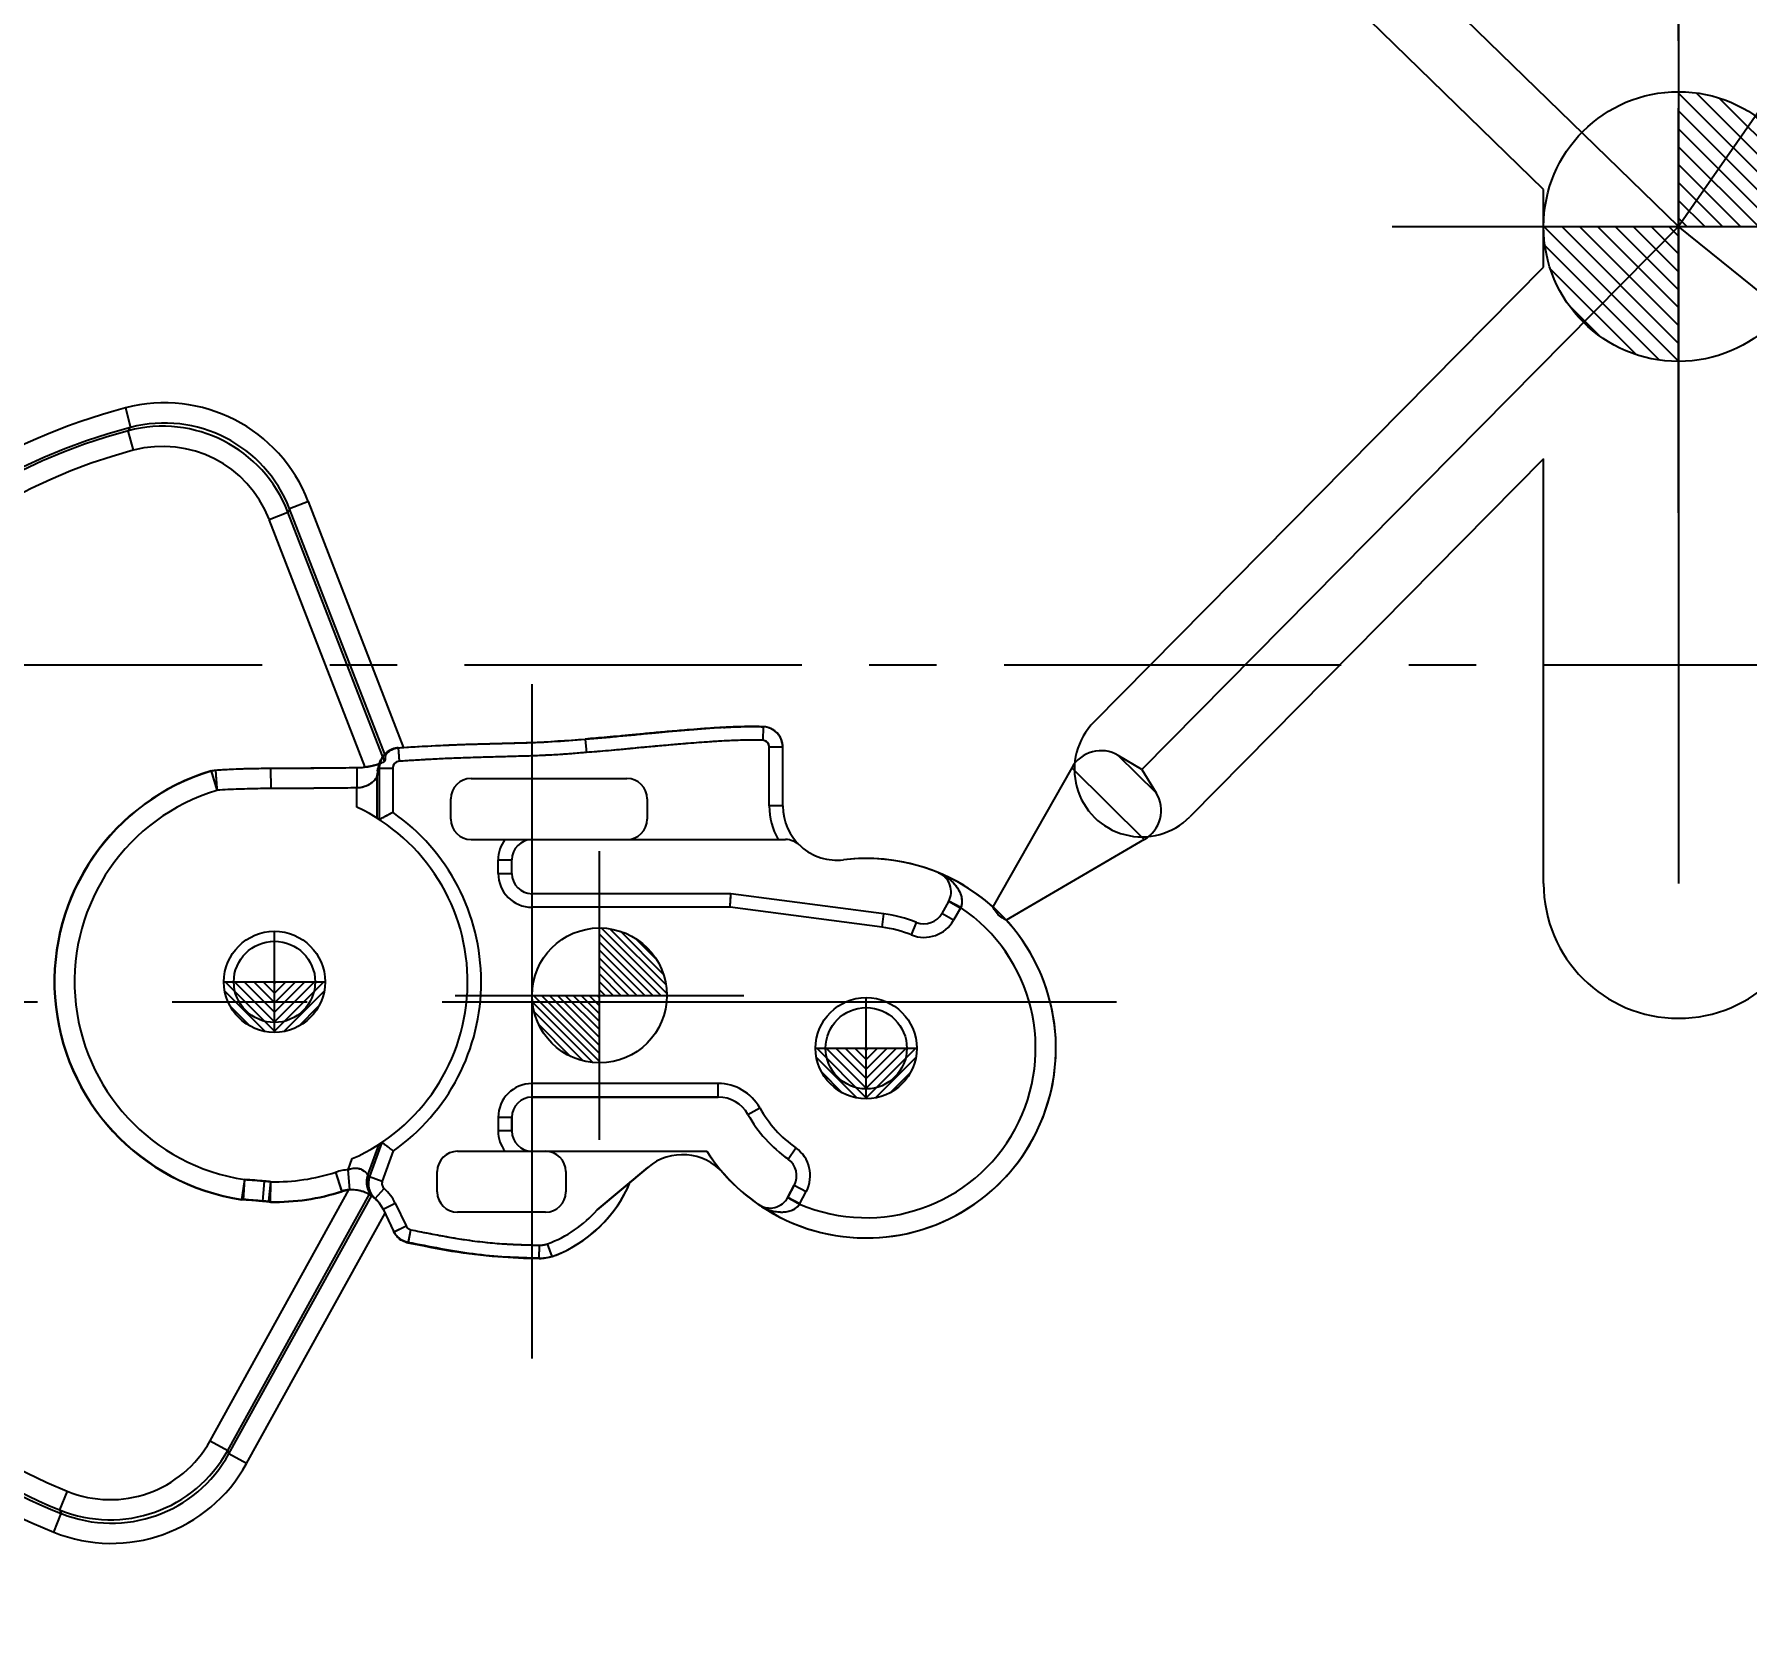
# Model space of a CAD drawing. Header units: millimetres. Extents: x 23075 to 24509, y -21593 to -20579.
# Drawn here: x 23797.77 to 23823.17, y -20881.22 to -20857.53 of the extents above; entities that cross this region are included whole.
import ezdxf

# ---------------------------------------------------------------- set-up
doc = ezdxf.new("R2010")
doc.units = ezdxf.units.MM
doc.header["$LTSCALE"] = 8
doc.linetypes.add('CENTER', pattern=[2, 1.25, -0.25, 0.25, -0.25])
doc.linetypes.add('CENTER2', pattern=[1.125, 0.75, -0.125, 0.125, -0.125])
doc.layers.get('DEFPOINTS').update_dxf_attribs({"color": 6})
for name, color, linetype in [('Cav-cor', 30, 'Continuous'), ('CL', 1, 'Continuous'), ('PIN', 5, 'Continuous'), ('PRODUCT', 1, 'Continuous')]:
    doc.layers.add(name, color=color, linetype=linetype)
doc.layers.add('dim', color=3, linetype='Continuous', lineweight=15)
doc.styles.get("Standard").update_dxf_attribs({"font": 'txt.shx', "width": 0.8, "bigfont": 'chineset.shx'})
doc.dimstyles.new('ISO-25', dxfattribs={"dimtxt": 5, "dimasz": 4, "dimexe": 0.3, "dimexo": 0.3, "dimtad": 0, "dimzin": 1, "dimdsep": 46, "dimtxsty": 'Standard', "dimcen": 0, "dimclrd": 3, "dimclre": 3, "dimclrt": 3, "dimazin": 0, "dimtfac": 1, "dimtofl": 0, "dimtmove": 0, "dimatfit": 0, "dimfxl": 0, "dimarcsym": 0})

# ---------------------------------------------------------------- blocks, each defined once
blk = doc.blocks.new('*D28255')
at = {"layer": 'DEFPOINTS', "color": 0}
for p in [(23757.156, -20844.885), (23853.682, -20996.885), (23904.156, -20996.885)]:
    blk.add_point(p, dxfattribs=at)
at = {"layer": 'dim', "color": 3, "lineweight": -2}
for p, q in [((23757.456, -20844.885), (23904.456, -20844.885)), ((23904.156, -20848.885), (23904.156, -20911.593)), ((23904.156, -20992.885), (23904.156, -20930.177)), ((23853.982, -20996.885), (23904.456, -20996.885))]:
    blk.add_line(p, q, dxfattribs=at)
at = {"layer": 'dim', "color": 3}
for points in [[(23904.823, -20848.885), (23903.49, -20848.885), (23904.156, -20844.885)], [(23903.49, -20992.885), (23904.823, -20992.885), (23904.156, -20996.885)]]:
    blk.add_solid(points, dxfattribs=at)
at = {"layer": 'dim', "color": 3, "insert": (23904.156, -20920.885), "char_height": 5, "attachment_point": 5, "rotation": 90}
blk.add_mtext('152.00', dxfattribs=at)

msp = doc.modelspace()

# ---------------------------------------------------------------- hatches: boundary and pattern name
at = {"layer": 'PIN', "linetype": 'Continuous'}
h = msp.add_hatch(dxfattribs=at)
h.set_pattern_fill('ANSI31', color=141, scale=1.5, angle=90, style=0)
h.set_pattern_definition([(135, (24027.43851, -20874.6248), (-0.13258252, -0.13258252), [])])
h.paths.add_polyline_path([(23822.156, -20860.385), (23820.156, -20860.385, 0.414214), (23822.156, -20862.385)])
h.paths.add_polyline_path([(23822.156, -20858.385), (23822.156, -20860.385), (23824.156, -20860.385, 0.414214)])
h = msp.add_hatch(dxfattribs=at)
h.set_pattern_fill('ANSI31', color=181, scale=0.666667, angle=90, style=0)
h.set_pattern_definition([(135, (23943.01117, -20881.27824), (-0.058925565, -0.058925565), [])])
h.paths.add_polyline_path([(23806.156, -20871.785), (23805.156, -20871.785, 0.414214), (23806.156, -20872.785)])
h.paths.add_polyline_path([(23806.156, -20870.785), (23806.156, -20871.785), (23807.156, -20871.785, 0.414214)])
at = {"layer": 'PIN', "linetype": 'CENTER2'}
h = msp.add_hatch(dxfattribs=at)
h.set_pattern_fill('ANSI31', color=4, scale=0.8, angle=90, style=0)
h.set_pattern_definition([(135, (23938.4154, -20665.59959), (-0.07071068, -0.07071068), [])])
h.paths.add_polyline_path([(23801.337, -20871.584), (23800.587, -20871.584, 0.414214), (23801.337, -20872.334)])
h = msp.add_hatch(dxfattribs=at)
h.set_pattern_fill('ANSI31', color=4, scale=0.8, angle=90, style=0)
h.set_pattern_definition([(45, (23664.25958, -20665.59959), (0.07071068, -0.07071068), [])])
h.paths.add_polyline_path([(23801.337, -20871.584), (23802.087, -20871.584, -0.414214), (23801.337, -20872.334)])
h = msp.add_hatch(dxfattribs=at)
h.set_pattern_fill('ANSI31', color=4, scale=0.8, angle=90, style=0)
h.set_pattern_definition([(135, (23947.18905, -20666.58449), (-0.07071068, -0.07071068), [])])
h.paths.add_polyline_path([(23810.111, -20872.568), (23809.361, -20872.568, 0.414214), (23810.111, -20873.318)])
h = msp.add_hatch(dxfattribs=at)
h.set_pattern_fill('ANSI31', color=4, scale=0.8, angle=90, style=0)
h.set_pattern_definition([(45, (23673.03323, -20666.58449), (0.07071068, -0.07071068), [])])
h.paths.add_polyline_path([(23810.111, -20872.568), (23810.861, -20872.568, -0.414214), (23810.111, -20873.318)])

# ---------------------------------------------------------------- linework, layer by layer
at = {"linetype": 'CENTER', "ltscale": 0.5}
msp.add_line((23572.156, -20866.885), (23972.156, -20866.885), dxfattribs=at)
at = {"layer": 'Cav-cor', "color": 241}
for p, q in [((23822.156, -20796.909), (23822.156, -20870.124)), ((23830.156, -20848.885), (23822.156, -20860.385)), ((23822.156, -20860.385), (23812.673, -20851.16)), ((23820.156, -20859.835), (23811.976, -20851.877)), ((23820.156, -20860.986), (23820.156, -20859.835)), ((23822.156, -20860.385), (23814.199, -20868.434)), ((23836.093, -20871.618), (23822.156, -20860.385)), ((23813.488, -20867.731), (23820.156, -20860.986)), ((23799.127, -20863.074), (23799.202, -20863.363)), ((23799.244, -20863.702), (23799.167, -20863.413)), ((23820.156, -20863.83), (23814.91, -20869.137)), ((23820.156, -20870.124), (23820.156, -20863.83)), ((23801.839, -20864.462), (23801.56, -20864.57)), ((23803.256, -20868.113), (23801.839, -20864.462)), ((23801.257, -20864.726), (23801.536, -20864.617)), ((23802.684, -20868.401), (23801.257, -20864.726)), ((23802.97, -20868.311), (23801.536, -20864.617)), ((23802.981, -20868.231), (23801.56, -20864.57)), ((23805.946, -20867.988), (23805.962, -20868.183)), ((23808.582, -20867.801), (23808.576, -20868.002)), ((23803.176, -20868.169), (23803.185, -20868.313)), ((23808.875, -20868.103), (23808.674, -20868.103)), ((23808.674, -20868.976), (23808.674, -20868.103)), ((23808.875, -20868.976), (23808.875, -20868.103)), ((23814.199, -20868.434), (23813.849, -20868.226)), ((23814.411, -20868.782), (23813.849, -20868.226)), ((23800.399, -20868.46), (23800.484, -20868.744)), ((23801.28, -20868.421), (23801.284, -20868.717)), ((23802.557, -20868.412), (23802.559, -20868.709)), ((23802.866, -20868.455), (23802.86, -20868.516)), ((23802.86, -20869.157), (23802.86, -20868.516)), ((23802.866, -20868.455), (23802.871, -20868.432)), ((23802.866, -20868.455), (23802.866, -20868.455)), ((23802.871, -20868.432), (23802.893, -20868.382)), ((23802.89, -20868.414), (23803.091, -20868.414)), ((23802.89, -20868.414), (23802.89, -20869.177)), ((23803.091, -20868.414), (23803.091, -20869.07)), ((23813.158, -20868.409), (23811.989, -20870.473)), ((23814.235, -20869.474), (23813.158, -20868.409)), ((23814.199, -20868.434), (23814.411, -20868.782)), ((23802.559, -20868.993), (23802.559, -20868.709)), ((23804.252, -20868.569), (23806.563, -20868.569)), ((23803.95, -20869.172), (23803.95, -20868.87)), ((23806.865, -20868.87), (23806.865, -20869.172)), ((23808.875, -20868.976), (23808.674, -20868.976)), ((23804.252, -20869.473), (23808.914, -20869.473)), ((23814.235, -20869.474), (23812.185, -20870.667)), ((23804.654, -20869.775), (23804.855, -20869.775)), ((23804.654, -20869.976), (23804.654, -20869.775)), ((23804.855, -20869.976), (23804.855, -20869.775)), ((23804.654, -20869.976), (23804.855, -20869.976)), ((23808.105, -20870.277), (23805.156, -20870.277)), ((23805.156, -20870.478), (23805.156, -20870.277)), ((23808.092, -20870.478), (23808.105, -20870.277)), ((23810.373, -20870.576), (23808.105, -20870.277)), ((23808.092, -20870.478), (23805.156, -20870.478)), ((23810.347, -20870.775), (23808.092, -20870.478)), ((23811.332, -20870.393), (23811.232, -20870.57)), ((23811.507, -20870.491), (23811.332, -20870.393)), ((23811.512, -20870.483), (23811.408, -20870.668)), ((23810.347, -20870.775), (23810.373, -20870.576)), ((23810.783, -20870.889), (23810.858, -20870.702)), ((23811.408, -20870.668), (23811.232, -20870.57)), ((23807.918, -20873.091), (23805.156, -20873.091)), ((23805.156, -20873.292), (23805.156, -20873.091)), ((23807.918, -20873.292), (23807.918, -20873.091)), ((23807.918, -20873.292), (23805.156, -20873.292)), ((23804.855, -20873.594), (23804.654, -20873.594)), ((23804.654, -20873.594), (23804.654, -20873.795)), ((23804.855, -20873.594), (23804.855, -20873.795)), ((23808.357, -20873.549), (23808.532, -20873.451)), ((23804.855, -20873.795), (23804.654, -20873.795)), ((23802.723, -20874.448), (23802.889, -20873.991)), ((23802.931, -20873.963), (23802.747, -20874.47)), ((23803.098, -20874.092), (23802.936, -20874.538)), ((23804.051, -20874.096), (23807.748, -20874.096)), ((23808.952, -20874.211), (23809.068, -20874.047)), ((23802.431, -20874.369), (23802.491, -20874.205)), ((23802.454, -20874.665), (23802.431, -20874.369)), ((23806.12, -20874.965), (23806.871, -20874.335)), ((23800.854, -20874.809), (23800.898, -20874.516)), ((23800.878, -20874.811), (23800.898, -20874.516)), ((23801.163, -20874.834), (23801.191, -20874.539)), ((23801.279, -20874.844), (23801.284, -20874.548)), ((23802.337, -20874.688), (23802.246, -20874.406)), ((23802.747, -20874.47), (23802.936, -20874.538)), ((23803.749, -20874.699), (23803.749, -20874.398)), ((23805.659, -20874.398), (23805.659, -20874.699)), ((23808.951, -20874.777), (23809.045, -20874.597)), ((23809.045, -20874.597), (23809.223, -20874.691)), ((23800.382, -20878.388), (23802.441, -20874.666)), ((23800.643, -20878.532), (23802.746, -20874.732)), ((23800.661, -20878.582), (23802.781, -20874.75)), ((23802.768, -20874.737), (23802.781, -20874.75)), ((23802.829, -20874.797), (23802.963, -20874.648)), ((23802.946, -20874.954), (23803.128, -20874.868)), ((23803.128, -20874.868), (23803.288, -20875.204)), ((23809.124, -20874.879), (23809.223, -20874.691)), ((23800.922, -20878.727), (23802.976, -20875.016)), ((23802.946, -20874.954), (23803.098, -20875.273)), ((23805.357, -20875.001), (23804.051, -20875.001)), ((23803.11, -20875.289), (23803.288, -20875.204)), ((23803.323, -20875.445), (23803.36, -20875.26)), ((23805.262, -20875.678), (23805.266, -20875.489)), ((23805.456, -20875.654), (23805.387, -20875.468)), ((23805.262, -20875.678), (23805.284, -20875.679)), ((23800.382, -20878.388), (23800.643, -20878.532)), ((23800.922, -20878.727), (23800.661, -20878.582)), ((23798.261, -20879.136), (23798.148, -20879.413)), ((23798.065, -20879.744), (23798.176, -20879.467))]:
    msp.add_line(p, q, dxfattribs=at)
for centre in [(23801.337, -20871.584), (23810.111, -20872.568)]:
    msp.add_circle(centre, 0.603, dxfattribs=at)
for centre, radius, start, end in [((23801.337, -20871.584), 8.792, 104.5642, 248.1463), ((23799.704, -20865.288), 2.289, 21.1619, 104.6224), ((23801.337, -20871.584), 8.494, 104.5642, 248.1463), ((23801.337, -20871.584), 8.454, 104.8765, 247.8365), ((23799.678, -20865.339), 1.993, 21.237, 104.8594), ((23823.804, -20880.425), 29.94, 145.2575, 145.3739), ((23799.706, -20865.285), 1.987, 21.0866, 104.6976), ((23801.337, -20871.584), 8.155, 104.8765, 247.8365), ((23799.68, -20865.336), 1.692, 21.1613, 104.9352), ((23818.879, -20873.436), 19.456, 152.8923, 153.0485), ((23814.199, -20868.434), 1, 135.3265, 315.3265), ((23808.94, -20883.59), 15.805, 93.4307, 93.7131), ((23808.411, -20873.639), 5.839, 91.5139, 91.7114), ((23808.422, -20874.29), 6.491, 88.8337, 91.4634), ((23808.41, -20875.203), 7.404, 88.6818, 88.8832), ((23808.573, -20868.103), 0.101, 0.0031, 88.4438), ((23808.573, -20868.101), 0.3, 0.0121, 88.6698), ((23803.189, -20868.384), 0.265, 107.6185, 119.6196), ((23803.193, -20868.395), 0.277, 95.0902, 107.576), ((23803.477, -20871.623), 3.517, 93.5974, 95.0359), ((23805.321, -20900.149), 32.103, 92.7265, 93.6879), ((23805.007, -20894.092), 26.037, 92.2735, 92.6712), ((23813.593, -20868.656), 0.5, 59.2651, 150.4628), ((23801.337, -20871.584), 3.261, 106.7215, 261.4793), ((23800.484, -20868.744), 0.296, 94.2407, 106.7215), ((23803.978, -20868.746), 1.142, 167.0271, 168.3473), ((23804.146, -20868.786), 1.314, 166.0211, 166.978), ((23803.191, -20868.414), 0.301, 167.6668, 180.0678), ((23803.192, -20868.414), 0.101, 93.721, 179.9543), ((23801.337, -20871.584), 2.965, 106.7198, 261.4801), ((23804.252, -20868.87), 0.301, 90, 180), ((23806.563, -20868.87), 0.301, 0, 90), ((23813.984, -20869.042), 0.5, 300.1901, 31.3878), ((23801.337, -20871.584), 2.864, 293.7397, 64.7591), ((23809.679, -20868.976), 1.005, 180, 209.6212), ((23809.679, -20868.976), 0.804, 180, 276.86), ((23801.337, -20871.584), 3.065, 305.0578, 55.1018), ((23804.252, -20869.172), 0.301, 180, 270), ((23806.563, -20869.172), 0.301, 270, 0), ((23805.156, -20869.775), 0.502, 143.1251, 180), ((23805.156, -20869.775), 0.301, 90, 180), ((23808.914, -20869.775), 0.301, 46.2219, 90), ((23810.111, -20872.568), 2.814, 48.1376, 96.86), ((23805.156, -20869.976), 0.502, 180, 270), ((23805.156, -20869.976), 0.301, 180, 270), ((23811.069, -20870.246), 0.301, 330.7064, 67.5985), ((23822.156, -20870.124), 2, 180, 0), ((23810.111, -20872.568), 2.513, 246.876, 56.1178), ((23810.111, -20872.568), 2.814, 212.8783, 42.5153), ((23810.111, -20872.568), 1.809, 68.2011, 82.5), ((23810.111, -20872.568), 2.01, 68.2011, 82.5), ((23810.97, -20870.422), 0.502, 248.2011, 330.7064), ((23810.97, -20870.422), 0.301, 248.2011, 330.7064), ((23805.156, -20873.594), 0.502, 90, 180), ((23807.918, -20873.795), 0.703, 29.2092, 90), ((23805.156, -20873.594), 0.301, 90, 180), ((23807.918, -20873.795), 0.502, 29.2092, 90), ((23810.111, -20872.568), 2.01, 209.2092, 234.7951), ((23810.111, -20872.568), 1.809, 209.2092, 234.7951), ((23805.156, -20873.795), 0.502, 180, 216.8692), ((23805.156, -20873.795), 0.301, 180, 270), ((23804.051, -20874.398), 0.301, 90, 180), ((23805.357, -20874.398), 0.301, 0, 90), ((23808.779, -20874.457), 0.502, 332.2898, 54.7951), ((23802.493, -20875.171), 0.804, 94.4215, 107.8541), ((23807.388, -20874.951), 0.804, 41.1762, 130), ((23808.779, -20874.457), 0.301, 332.2898, 54.7951), ((23800.174, -20885.519), 11.027, 84.7093, 86.2355), ((23800.044, -20886.78), 12.295, 84.2117, 84.6453), ((23801.337, -20871.584), 2.965, 268.9603, 287.8541), ((23803.005, -20874.552), 0.301, 159.9228, 217.9708), ((23802.21, -20875.068), 0.804, 48.0826, 50.3953), ((23803.03, -20874.573), 0.301, 159.948, 228.0535), ((23803.03, -20874.573), 0.101, 160.0376, 228.0768), ((23804.761, -20873.771), 2.01, 291.6318, 337.1687), ((23800.898, -20874.516), 0.296, 261.4793, 266.1767), ((23800.174, -20885.521), 10.733, 84.7114, 86.2378), ((23800.037, -20886.881), 12.1, 84.2256, 84.6591), ((23801.284, -20874.548), 0.296, 264.2941, 268.9678), ((23801.337, -20871.584), 3.261, 268.9678, 287.8541), ((23802.493, -20875.171), 0.508, 95.8429, 107.8541), ((23802.507, -20875.312), 0.649, 94.7025, 95.814), ((23802.493, -20875.171), 0.502, 25.5164, 48.9594), ((23802.493, -20875.171), 0.703, 25.5164, 48.0613), ((23804.051, -20874.699), 0.301, 180, 270), ((23805.357, -20874.699), 0.301, 270, 0), ((23808.684, -20874.637), 0.301, 235.3977, 332.2898), ((23804.761, -20873.771), 1.809, 290.2363, 318.6911), ((23803.383, -20875.137), 0.315, 205.5712, 223.107), ((23803.379, -20875.14), 0.31, 223.1566, 225.9925), ((23803.375, -20875.149), 0.3, 254.4784, 258.6082), ((23805.293, -20875.111), 0.568, 286.6924, 291.6311), ((23798.901, -20877.57), 1.692, 247.779, 331.0975), ((23798.9, -20877.567), 1.993, 247.854, 331.0225), ((23798.92, -20877.624), 1.987, 248.0151, 331.1712), ((23819.072, -20872.029), 19.543, 199.438, 199.593), ((23798.919, -20877.621), 2.289, 248.0895, 331.0967), ((23825.05, -20865.638), 30.224, 207.1138, 207.2286)]:
    msp.add_arc(centre, radius, start, end, dxfattribs=at)
for points, knots in [([(23805.947, -20867.988), (23805.783, -20868.002), (23805.455, -20868.03), (23804.961, -20868.048), (23804.468, -20868.059), (23804.139, -20868.069), (23803.975, -20868.075)], [0, 0, 0, 0, 0.250004, 0.499996, 0.750002, 1, 1, 1, 1]), ([(23807.917, -20867.818), (23807.752, -20867.829), (23807.424, -20867.853), (23806.931, -20867.898), (23806.522, -20867.941), (23806.193, -20867.969), (23806.029, -20867.981), (23805.947, -20867.988)], [0, 0, 0, 0, 0.249999, 0.499998, 0.75, 0.874999, 1, 1, 1, 1]), ([(23808.576, -20868.002), (23808.467, -20867.999), (23808.248, -20867.999), (23807.921, -20868.016), (23807.594, -20868.039), (23807.267, -20868.066), (23806.941, -20868.095), (23806.615, -20868.126), (23806.288, -20868.157), (23806.071, -20868.174), (23805.962, -20868.183)], [0, 0, 0, 0, 0.124993, 0.249993, 0.374995, 0.499995, 0.624997, 0.749998, 0.874999, 1, 1, 1, 1]), ([(23802.981, -20868.231), (23802.981, -20868.235), (23802.979, -20868.252), (23802.977, -20868.269), (23802.977, -20868.282)], [0, 0, 0, 0, 0.234486, 1, 1, 1, 1]), ([(23802.992, -20868.211), (23802.99, -20868.213), (23802.986, -20868.219), (23802.982, -20868.226), (23802.981, -20868.231)], [0, 0, 0, 0, 0.323314, 1, 1, 1, 1]), ([(23803.058, -20868.154), (23803.05, -20868.158), (23803.026, -20868.174), (23803.004, -20868.194), (23802.992, -20868.211)], [0, 0, 0, 0, 0.306432, 1, 1, 1, 1]), ([(23805.962, -20868.183), (23805.846, -20868.193), (23805.615, -20868.213), (23805.268, -20868.23), (23804.921, -20868.241), (23804.458, -20868.253), (23803.995, -20868.267), (23803.532, -20868.291), (23803.301, -20868.306), (23803.185, -20868.313)], [0, 0, 0, 0, 0.125001, 0.249999, 0.374999, 0.5, 0.749999, 0.874999, 1, 1, 1, 1]), ([(23800.462, -20868.449), (23800.463, -20868.453), (23800.464, -20868.465), (23800.465, -20868.488), (23800.468, -20868.517), (23800.472, -20868.57), (23800.477, -20868.646), (23800.481, -20868.71), (23800.484, -20868.744)], [0, 0, 0, 0, 0.04712, 0.122818, 0.224768, 0.349972, 0.654391, 1, 1, 1, 1]), ([(23802.557, -20868.412), (23802.344, -20868.414), (23802.025, -20868.418), (23801.599, -20868.419), (23801.386, -20868.419), (23801.28, -20868.421)], [0, 0, 0, 0, 0.5, 0.750001, 1, 1, 1, 1]), ([(23802.857, -20868.531), (23802.851, -20868.552), (23802.824, -20868.596), (23802.76, -20868.651), (23802.669, -20868.696), (23802.597, -20868.708), (23802.559, -20868.709)], [0, 0, 0, 0, 0.180229, 0.41018, 0.687678, 1, 1, 1, 1]), ([(23802.779, -20868.384), (23802.771, -20868.386), (23802.74, -20868.392), (23802.708, -20868.397), (23802.684, -20868.401)], [0, 0, 0, 0, 0.244733, 1, 1, 1, 1]), ([(23802.845, -20868.368), (23802.84, -20868.369), (23802.818, -20868.375), (23802.796, -20868.38), (23802.779, -20868.384)], [0, 0, 0, 0, 0.238361, 1, 1, 1, 1]), ([(23802.931, -20868.338), (23802.925, -20868.34), (23802.897, -20868.352), (23802.868, -20868.361), (23802.845, -20868.368)], [0, 0, 0, 0, 0.207934, 1, 1, 1, 1]), ([(23802.89, -20868.414), (23802.888, -20868.416), (23802.884, -20868.422), (23802.878, -20868.44), (23802.874, -20868.457), (23802.871, -20868.469)], [0, 0, 0, 0, 0.143102, 0.368864, 1, 1, 1, 1]), ([(23802.97, -20868.311), (23802.969, -20868.313), (23802.965, -20868.317), (23802.953, -20868.327), (23802.94, -20868.333), (23802.931, -20868.338)], [0, 0, 0, 0, 0.127896, 0.337424, 1, 1, 1, 1]), ([(23802.977, -20868.282), (23802.977, -20868.285), (23802.976, -20868.295), (23802.973, -20868.305), (23802.97, -20868.311)], [0, 0, 0, 0, 0.318289, 1, 1, 1, 1]), ([(23802.559, -20868.709), (23802.346, -20868.71), (23802.028, -20868.714), (23801.603, -20868.716), (23801.39, -20868.716), (23801.284, -20868.717)], [0, 0, 0, 0, 0.500001, 0.750001, 1, 1, 1, 1]), ([(23802.89, -20869.176), (23802.891, -20869.177), (23802.893, -20869.175), (23802.897, -20869.173), (23802.903, -20869.169), (23802.915, -20869.163), (23802.933, -20869.153), (23802.958, -20869.14), (23802.988, -20869.124), (23803.021, -20869.106), (23803.055, -20869.088), (23803.079, -20869.076), (23803.091, -20869.069)], [0, 0, 0, 0, 0.009486, 0.030453, 0.061663, 0.1015, 0.204048, 0.333395, 0.483424, 0.647852, 0.821751, 1, 1, 1, 1]), ([(23811.184, -20869.967), (23811.233, -20869.987), (23811.328, -20870.04), (23811.427, -20870.134), (23811.487, -20870.227), (23811.532, -20870.332), (23811.537, -20870.43), (23811.512, -20870.483)], [0, 0, 0, 0, 0.239917, 0.48296, 0.607449, 0.735029, 1, 1, 1, 1]), ([(23812.185, -20870.667), (23812.172, -20870.661), (23812.13, -20870.639), (23812.065, -20870.592), (23812.017, -20870.528), (23811.995, -20870.486), (23811.989, -20870.473)], [0, 0, 0, 0, 0.155206, 0.499983, 0.844797, 1, 1, 1, 1]), ([(23802.931, -20873.964), (23802.932, -20873.963), (23802.934, -20873.964), (23802.939, -20873.969), (23802.949, -20873.978), (23802.965, -20873.99), (23802.986, -20874.006), (23803.01, -20874.025), (23803.038, -20874.047), (23803.067, -20874.07), (23803.088, -20874.085), (23803.098, -20874.093)], [0, 0, 0, 0, 0.009568, 0.028743, 0.09576, 0.194486, 0.32061, 0.470025, 0.63718, 0.816026, 1, 1, 1, 1]), ([(23802.431, -20874.369), (23802.467, -20874.354), (23802.541, -20874.337), (23802.651, -20874.367), (23802.702, -20874.419), (23802.723, -20874.448)], [0, 0, 0, 0, 0.359429, 0.670749, 1, 1, 1, 1]), ([(23801.254, -20874.843), (23801.255, -20874.831), (23801.259, -20874.796), (23801.265, -20874.732), (23801.274, -20874.646), (23801.281, -20874.582), (23801.284, -20874.548)], [0, 0, 0, 0, 0.122815, 0.349969, 0.654389, 1, 1, 1, 1]), ([(23802.454, -20874.665), (23802.49, -20874.662), (23802.544, -20874.664), (23802.611, -20874.679), (23802.654, -20874.692), (23802.689, -20874.706), (23802.716, -20874.719), (23802.733, -20874.727), (23802.743, -20874.732), (23802.746, -20874.732)], [0, 0, 0, 0, 0.361494, 0.528225, 0.676952, 0.802288, 0.899753, 0.966259, 1, 1, 1, 1]), ([(23802.746, -20874.732), (23802.75, -20874.732), (23802.758, -20874.731), (23802.765, -20874.735), (23802.768, -20874.737)], [0, 0, 0, 0, 0.530221, 1, 1, 1, 1]), ([(23802.781, -20874.75), (23802.786, -20874.755), (23802.799, -20874.77), (23802.813, -20874.783), (23802.823, -20874.792)], [0, 0, 0, 0, 0.322892, 1, 1, 1, 1]), ([(23808.513, -20874.885), (23808.557, -20874.915), (23808.653, -20874.966), (23808.786, -20874.997), (23808.897, -20874.998), (23808.981, -20874.983), (23809.063, -20874.947), (23809.108, -20874.905), (23809.124, -20874.879)], [0, 0, 0, 0, 0.238889, 0.480877, 0.604841, 0.731874, 0.863397, 1, 1, 1, 1]), ([(23808.948, -20874.782), (23808.948, -20874.782), (23808.95, -20874.783), (23808.952, -20874.785), (23808.957, -20874.787), (23808.962, -20874.79), (23808.97, -20874.794), (23808.982, -20874.801), (23809.001, -20874.812), (23809.028, -20874.826), (23809.058, -20874.843), (23809.09, -20874.861), (23809.113, -20874.873), (23809.124, -20874.879)], [0, 0, 0, 0, 0.004899, 0.01934, 0.043167, 0.076202, 0.118203, 0.16869, 0.292959, 0.444407, 0.61734, 0.805319, 1, 1, 1, 1]), ([(23803.288, -20875.204), (23803.295, -20875.218), (23803.315, -20875.243), (23803.345, -20875.257), (23803.36, -20875.26)], [0, 0, 0, 0, 0.500068, 1, 1, 1, 1]), ([(23803.36, -20875.26), (23803.517, -20875.292), (23803.832, -20875.355), (23804.306, -20875.433), (23804.705, -20875.469), (23805.025, -20875.483), (23805.185, -20875.487), (23805.266, -20875.489)], [0, 0, 0, 0, 0.25001, 0.500006, 0.749987, 0.874993, 1, 1, 1, 1]), ([(23803.316, -20875.443), (23803.476, -20875.475), (23803.797, -20875.539), (23804.443, -20875.648), (23804.935, -20875.671), (23805.262, -20875.678)], [0, 0, 0, 0, 0.250056, 0.500098, 1, 1, 1, 1])]:
    msp.add_open_spline(points, degree=3, knots=knots, dxfattribs=at)
for points in [[(23808.236, -20867.802), (23808.156, -20867.804), (23808.075, -20867.808), (23807.994, -20867.813)], [(23801.28, -20868.421), (23801.007, -20868.425), (23800.734, -20868.428), (23800.463, -20868.449)], [(23802.684, -20868.401), (23802.642, -20868.408), (23802.599, -20868.412), (23802.557, -20868.412)], [(23802.86, -20868.516), (23802.859, -20868.521), (23802.858, -20868.526), (23802.857, -20868.531)], [(23801.284, -20868.717), (23801.018, -20868.721), (23800.751, -20868.724), (23800.485, -20868.744)], [(23803.163, -20875.363), (23803.2, -20875.398), (23803.246, -20875.425), (23803.295, -20875.438)], [(23805.266, -20875.489), (23805.307, -20875.489), (23805.348, -20875.482), (23805.387, -20875.468)], [(23805.284, -20875.679), (23805.342, -20875.68), (23805.401, -20875.672), (23805.456, -20875.655)]]:
    msp.add_open_spline(points, degree=3, dxfattribs=at)
at = {"layer": 'CL', "color": 6, "linetype": 'CENTER'}
for p, q in [((23805.156, -20877.169), (23805.156, -20866.602)), ((23813.822, -20871.885), (23796.491, -20871.885))]:
    msp.add_line(p, q, dxfattribs=at)
at = {"layer": 'PIN', "color": 141, "linetype": 'CENTER2'}
for p, q in [((23822.156, -20864.63), (23822.156, -20856.14)), ((23817.911, -20860.385), (23826.402, -20860.385))]:
    msp.add_line(p, q, dxfattribs=at)
at = {"layer": 'PIN', "color": 181, "linetype": 'CENTER2'}
for p, q in [((23806.156, -20873.925), (23806.156, -20869.645)), ((23804.017, -20871.785), (23808.296, -20871.785))]:
    msp.add_line(p, q, dxfattribs=at)
at = {"layer": 'PIN', "color": 4, "linetype": 'CENTER2'}
for p, q in [((23801.337, -20872.334), (23801.337, -20870.834)), ((23801.337, -20872.334), (23801.337, -20870.834)), ((23800.587, -20871.584), (23802.087, -20871.584)), ((23810.111, -20873.318), (23810.111, -20871.818)), ((23810.111, -20873.318), (23810.111, -20871.818)), ((23809.361, -20872.568), (23810.861, -20872.568))]:
    msp.add_line(p, q, dxfattribs=at)
at = {"layer": 'PIN', "color": 141, "linetype": 'Continuous'}
msp.add_circle((23822.156, -20860.385), 2, dxfattribs=at)
at = {"layer": 'PIN', "color": 181, "linetype": 'Continuous'}
msp.add_circle((23806.156, -20871.785), 1, dxfattribs=at)
at = {"layer": 'PIN', "color": 4}
for centre in [(23801.337, -20871.584), (23810.111, -20872.568)]:
    msp.add_circle(centre, 0.75, dxfattribs=at)
at = {"layer": 'PRODUCT'}
for p, q in [((23805.945, -20867.983), (23805.962, -20868.183)), ((23808.582, -20867.801), (23808.576, -20868.002)), ((23808.581, -20867.801), (23808.582, -20867.801)), ((23803.018, -20868.167), (23803.009, -20868.174)), ((23803.172, -20868.113), (23803.185, -20868.313)), ((23808.875, -20868.103), (23808.674, -20868.103)), ((23808.674, -20868.976), (23808.674, -20868.103)), ((23808.875, -20868.976), (23808.875, -20868.103)), ((23800.398, -20868.455), (23800.484, -20868.744)), ((23800.462, -20868.444), (23800.484, -20868.744)), ((23801.28, -20868.416), (23801.284, -20868.717)), ((23802.557, -20868.407), (23802.559, -20868.709)), ((23802.866, -20868.455), (23802.86, -20868.516)), ((23802.86, -20869.157), (23802.86, -20868.516)), ((23802.866, -20868.454), (23802.866, -20868.455)), ((23802.89, -20868.414), (23802.89, -20869.176)), ((23802.89, -20868.414), (23803.091, -20868.414)), ((23803.091, -20868.414), (23803.091, -20869.07)), ((23802.559, -20868.993), (23802.559, -20868.709)), ((23804.252, -20868.569), (23806.563, -20868.569)), ((23803.95, -20869.172), (23803.95, -20868.87)), ((23806.865, -20868.87), (23806.865, -20869.172)), ((23808.875, -20868.976), (23808.674, -20868.976)), ((23804.252, -20869.473), (23808.914, -20869.473)), ((23804.654, -20869.775), (23804.855, -20869.775)), ((23804.654, -20869.976), (23804.654, -20869.775)), ((23804.855, -20869.976), (23804.855, -20869.775)), ((23804.654, -20869.976), (23804.855, -20869.976)), ((23808.105, -20870.277), (23805.156, -20870.277)), ((23805.156, -20870.478), (23805.156, -20870.277)), ((23810.373, -20870.576), (23808.105, -20870.277)), ((23808.092, -20870.478), (23805.156, -20870.478)), ((23810.347, -20870.775), (23808.092, -20870.478)), ((23811.332, -20870.393), (23811.232, -20870.57)), ((23811.507, -20870.491), (23811.332, -20870.393)), ((23811.512, -20870.483), (23811.335, -20870.388)), ((23811.507, -20870.491), (23811.408, -20870.668)), ((23810.347, -20870.775), (23810.373, -20870.576)), ((23810.783, -20870.889), (23810.858, -20870.702)), ((23811.408, -20870.668), (23811.232, -20870.57)), ((23807.918, -20873.091), (23805.156, -20873.091)), ((23805.156, -20873.292), (23805.156, -20873.091)), ((23807.918, -20873.292), (23807.918, -20873.091)), ((23805.156, -20873.292), (23807.918, -20873.292)), ((23804.855, -20873.594), (23804.654, -20873.594)), ((23804.654, -20873.594), (23804.654, -20873.795)), ((23804.855, -20873.795), (23804.855, -20873.594)), ((23808.357, -20873.549), (23808.532, -20873.451)), ((23804.855, -20873.795), (23804.654, -20873.795)), ((23802.723, -20874.448), (23802.889, -20873.991)), ((23802.931, -20873.964), (23802.747, -20874.47)), ((23803.098, -20874.092), (23802.936, -20874.538)), ((23804.051, -20874.096), (23807.748, -20874.096)), ((23808.952, -20874.211), (23809.068, -20874.047)), ((23802.431, -20874.369), (23802.491, -20874.205)), ((23802.454, -20874.67), (23802.431, -20874.369)), ((23806.871, -20874.335), (23806.12, -20874.965)), ((23800.854, -20874.814), (23800.898, -20874.516)), ((23800.878, -20874.816), (23800.898, -20874.516)), ((23801.163, -20874.839), (23801.191, -20874.539)), ((23801.255, -20874.835), (23801.284, -20874.548)), ((23801.279, -20874.849), (23801.284, -20874.548)), ((23802.339, -20874.693), (23802.246, -20874.406)), ((23802.747, -20874.47), (23802.936, -20874.538)), ((23803.749, -20874.699), (23803.749, -20874.398)), ((23805.659, -20874.398), (23805.659, -20874.699)), ((23809.045, -20874.597), (23808.951, -20874.777)), ((23809.045, -20874.597), (23809.223, -20874.691)), ((23801.254, -20874.848), (23801.255, -20874.835)), ((23802.454, -20874.67), (23802.339, -20874.693)), ((23802.829, -20874.797), (23802.963, -20874.648)), ((23802.946, -20874.954), (23803.128, -20874.868)), ((23803.128, -20874.868), (23803.288, -20875.204)), ((23808.948, -20874.782), (23809.124, -20874.879)), ((23808.951, -20874.777), (23809.129, -20874.87)), ((23809.129, -20874.87), (23809.223, -20874.691)), ((23802.946, -20874.954), (23803.107, -20875.29)), ((23805.357, -20875.001), (23804.051, -20875.001)), ((23808.816, -20875.067), (23808.513, -20874.885)), ((23803.107, -20875.29), (23803.288, -20875.204)), ((23803.32, -20875.457), (23803.36, -20875.26)), ((23805.262, -20875.69), (23805.266, -20875.489)), ((23805.456, -20875.657), (23805.387, -20875.468))]:
    msp.add_line(p, q, dxfattribs=at)
for points in [[(23802.89, -20869.176), (23802.89, -20869.177), (23802.89, -20869.177), (23802.89, -20869.176)], [(23802.931, -20873.964), (23802.931, -20873.964), (23802.931, -20873.964), (23802.931, -20873.964)]]:
    msp.add_lwpolyline(points, dxfattribs=at)
for centre in [(23801.337, -20871.584), (23810.111, -20872.568)]:
    msp.add_circle(centre, 0.603, dxfattribs=at)
for centre, radius, start, end in [((23808.573, -20868.102), 0.301, 0, 88.5755), ((23801.337, -20871.584), 3.266, 106.7215, 261.4795), ((23801.337, -20871.584), 2.965, 106.7198, 261.4801), ((23804.252, -20868.87), 0.301, 90, 180), ((23806.563, -20868.87), 0.301, 0, 90), ((23801.337, -20871.584), 2.864, 293.7397, 64.7591), ((23809.679, -20868.976), 1.005, 180, 209.6212), ((23809.679, -20868.976), 0.804, 180, 276.86), ((23801.337, -20871.584), 3.065, 305.0578, 55.1018), ((23804.252, -20869.172), 0.301, 180, 270), ((23806.563, -20869.172), 0.301, 270, 0), ((23805.156, -20869.775), 0.502, 143.1251, 180), ((23805.156, -20869.775), 0.301, 90, 180), ((23808.914, -20869.775), 0.301, 46.2219, 90), ((23810.111, -20872.568), 2.814, 242.6052, 96.86), ((23805.156, -20869.976), 0.502, 180, 270), ((23805.156, -20869.976), 0.301, 180, 270), ((23811.069, -20870.246), 0.301, 330.7064, 67.5985), ((23810.111, -20872.568), 2.513, 246.876, 56.1201), ((23811.069, -20870.246), 0.502, 330.7064, 331.8592), ((23810.111, -20872.568), 1.809, 68.2011, 82.5), ((23810.111, -20872.568), 2.01, 68.2011, 82.5), ((23810.97, -20870.422), 0.502, 248.2011, 330.7064), ((23810.97, -20870.422), 0.301, 248.2011, 330.7064), ((23805.156, -20873.594), 0.502, 90, 180), ((23807.918, -20873.795), 0.703, 29.2092, 90), ((23805.156, -20873.594), 0.301, 90, 180), ((23807.918, -20873.795), 0.502, 29.2092, 90), ((23810.111, -20872.568), 2.01, 209.2092, 234.7951), ((23810.111, -20872.568), 1.809, 209.2092, 234.7951), ((23805.156, -20873.795), 0.502, 180, 216.8692), ((23805.156, -20873.795), 0.301, 180, 270), ((23804.051, -20874.398), 0.301, 90, 180), ((23805.357, -20874.398), 0.301, 0, 90), ((23810.111, -20872.568), 2.814, 212.8783, 235.3977), ((23808.779, -20874.457), 0.502, 332.2898, 54.7951), ((23802.493, -20875.171), 0.804, 94.4215, 107.8541), ((23807.388, -20874.951), 0.804, 41.1762, 130), ((23808.779, -20874.457), 0.301, 332.2898, 54.7951), ((23801.337, -20871.584), 2.965, 268.9603, 287.8541), ((23804.761, -20873.771), 2.01, 290.2363, 337.1687), ((23801.337, -20871.584), 3.266, 268.9647, 287.8541), ((23802.493, -20875.171), 0.502, 25.5164, 107.8541), ((23802.493, -20875.171), 0.703, 25.5164, 48.0613), ((23804.051, -20874.699), 0.301, 180, 270), ((23805.357, -20874.699), 0.301, 270, 0), ((23808.684, -20874.637), 0.301, 235.3977, 332.2898), ((23808.684, -20874.637), 0.502, 331.1369, 332.2898), ((23804.761, -20873.771), 1.809, 290.2363, 318.6911)]:
    msp.add_arc(centre, radius, start, end, dxfattribs=at)
for points, start_tangent, end_tangent in [([(23803.172, -20868.113), (23804.172, -20868.061), (23805.13, -20868.033), (23805.945, -20867.983)], (0.997964, 0.063779), (0.996802, 0.079912)), ([(23807.652, -20867.833), (23807.454, -20867.849), (23807.159, -20867.874), (23806.898, -20867.898), (23806.665, -20867.92), (23806.457, -20867.94), (23806.27, -20867.956), (23806.1, -20867.971), (23805.945, -20867.983)], (-0.997318, -0.07319), (-0.99655, -0.082992)), ([(23805.945, -20867.983), (23806.894, -20867.898), (23807.652, -20867.833)], (0.996373, 0.085096), (0.997359, 0.072632)), ([(23808.576, -20868.002), (23808.343, -20868), (23808.083, -20868.008), (23807.787, -20868.025), (23807.471, -20868.049), (23807.177, -20868.074), (23806.916, -20868.098), (23806.684, -20868.119), (23806.476, -20868.14), (23806.287, -20868.157), (23806.116, -20868.171), (23805.962, -20868.183)], (-0.999639, 0.026859), (-0.99656, -0.082874)), ([(23807.997, -20867.811), (23807.773, -20867.825), (23807.652, -20867.833)], (-0.998525, -0.054286), (-0.997318, -0.07319)), ([(23808.582, -20867.801), (23808.341, -20867.799), (23808.073, -20867.807), (23807.997, -20867.811)], (-0.999635, 0.027013), (-0.998525, -0.054286)), ([(23807.997, -20867.811), (23808.065, -20867.807), (23808.362, -20867.799), (23808.581, -20867.801)], (0.99853, 0.054194), (0.999686, -0.025059)), ([(23808.674, -20868.103), (23808.669, -20868.072), (23808.655, -20868.045), (23808.634, -20868.022), (23808.607, -20868.008), (23808.576, -20868.002)], (-0.000113, 1), (-0.999648, 0.026516)), ([(23808.652, -20867.812), (23808.582, -20867.801)], (-0.966023, 0.258457), (-0.999643, 0.026733)), ([(23808.679, -20867.82), (23808.673, -20867.818), (23808.652, -20867.812)], (-0.936704, 0.350122), (-0.966023, 0.258457)), ([(23808.736, -20867.849), (23808.679, -20867.82)], (-0.841561, 0.540162), (-0.936704, 0.350122)), ([(23808.758, -20867.865), (23808.755, -20867.862), (23808.736, -20867.849)], (-0.789598, 0.613624), (-0.841561, 0.540162)), ([(23808.806, -20867.911), (23808.758, -20867.865)], (-0.63504, 0.772479), (-0.789598, 0.613624)), ([(23808.821, -20867.931), (23808.819, -20867.928), (23808.806, -20867.911)], (-0.570883, 0.821032), (-0.63504, 0.772479)), ([(23808.855, -20867.995), (23808.821, -20867.931)], (-0.357464, 0.933927), (-0.570883, 0.821032)), ([(23808.861, -20868.012), (23808.861, -20868.011), (23808.855, -20867.995)], (-0.299202, 0.95419), (-0.357464, 0.933927)), ([(23808.875, -20868.103), (23808.861, -20868.012)], (-0.000069, 1), (-0.299202, 0.95419)), ([(23802.879, -20868.398), (23802.886, -20868.369), (23802.898, -20868.33), (23802.922, -20868.277), (23802.966, -20868.214), (23803.009, -20868.174)], (0.239468, 0.970904), (0.7944, 0.607396)), ([(23803.009, -20868.174), (23803.005, -20868.177), (23802.943, -20868.243), (23802.904, -20868.324), (23802.89, -20868.414)], (-0.794432, -0.607353), (0.001449, -0.999999)), ([(23803.018, -20868.167), (23803.048, -20868.148), (23803.138, -20868.117), (23803.172, -20868.113)], (0.817045, 0.576573), (0.997926, 0.064378)), ([(23803.172, -20868.113), (23803.084, -20868.132), (23803.018, -20868.167)], (-0.997993, -0.063322), (-0.817165, -0.576404)), ([(23805.962, -20868.183), (23805.74, -20868.202), (23805.508, -20868.217), (23805.267, -20868.229), (23805.02, -20868.238), (23804.761, -20868.245), (23804.469, -20868.253), (23804.169, -20868.263), (23803.896, -20868.273), (23803.657, -20868.285), (23803.426, -20868.298), (23803.185, -20868.313)], (-0.996563, -0.082834), (-0.997899, -0.064788)), ([(23800.398, -20868.455), (23800.43, -20868.448), (23800.462, -20868.444)], (0.957715, 0.28772), (0.99722, 0.074513)), ([(23800.462, -20868.444), (23800.692, -20868.43), (23800.996, -20868.42), (23801.28, -20868.416)], (0.997314, 0.073244), (0.999896, 0.014432)), ([(23801.28, -20868.416), (23801.649, -20868.414), (23802.105, -20868.411), (23802.557, -20868.407)], (0.9999, 0.014122), (0.99997, 0.007745)), ([(23802.557, -20868.407), (23802.617, -20868.405), (23802.724, -20868.394), (23802.812, -20868.376), (23802.873, -20868.358)], (0.999979, 0.006424), (0.958697, 0.28443)), ([(23802.86, -20868.516), (23802.857, -20868.531), (23802.85, -20868.549), (23802.84, -20868.569), (23802.823, -20868.591), (23802.8, -20868.615), (23802.769, -20868.641), (23802.728, -20868.666), (23802.678, -20868.687), (23802.621, -20868.703), (23802.559, -20868.709)], (-0.102528, -0.99473), (-0.999907, -0.013645)), ([(23802.871, -20868.469), (23802.866, -20868.49), (23802.86, -20868.516)], (-0.240845, -0.970564), (-0.202171, -0.97935)), ([(23802.866, -20868.455), (23802.871, -20868.43), (23802.879, -20868.398)], (0.202239, 0.979336), (0.239468, 0.970904)), ([(23802.89, -20868.414), (23802.887, -20868.418), (23802.884, -20868.425), (23802.88, -20868.435), (23802.875, -20868.45), (23802.871, -20868.469)], (-0.771559, -0.636158), (-0.240845, -0.970564)), ([(23802.873, -20868.358), (23802.877, -20868.357)], (0.958697, 0.28443), (0.960631, 0.277827)), ([(23802.877, -20868.357), (23802.892, -20868.352)], (0.960631, 0.277827), (0.943439, 0.331545)), ([(23803.185, -20868.313), (23803.156, -20868.32), (23803.129, -20868.335), (23803.109, -20868.357), (23803.096, -20868.384), (23803.091, -20868.414)], (-0.997927, -0.064353), (-0.000069, -1)), ([(23801.284, -20868.717), (23801.13, -20868.719), (23800.971, -20868.723), (23800.81, -20868.727), (23800.647, -20868.734), (23800.485, -20868.744)], (-0.999901, -0.01406), (-0.997255, -0.07404)), ([(23802.559, -20868.709), (23802.381, -20868.71), (23802.205, -20868.712), (23802.037, -20868.713), (23801.882, -20868.715), (23801.738, -20868.715), (23801.606, -20868.716), (23801.486, -20868.716), (23801.379, -20868.716), (23801.284, -20868.717)], (-0.999975, -0.007036), (-0.999898, -0.014251)), ([(23802.89, -20869.176), (23802.904, -20869.169), (23802.936, -20869.152), (23802.981, -20869.128), (23803.034, -20869.099), (23803.091, -20869.069)], (0.878091, 0.478494), (0.886587, 0.462562)), ([(23811.184, -20869.967), (23811.284, -20870.018), (23811.366, -20870.08), (23811.43, -20870.147), (23811.479, -20870.217), (23811.512, -20870.289), (23811.528, -20870.36), (23811.528, -20870.426), (23811.512, -20870.483)], (0.924421, -0.381373), (-0.413588, -0.910464)), ([(23808.092, -20870.478), (23808.097, -20870.401), (23808.102, -20870.336), (23808.104, -20870.292), (23808.105, -20870.277)], (0.065403, 0.997859), (0.065403, 0.997859)), ([(23802.931, -20873.964), (23802.947, -20873.976), (23802.984, -20874.005), (23803.037, -20874.046), (23803.098, -20874.093)], (0.786966, -0.616996), (0.793621, -0.608412)), ([(23802.431, -20874.369), (23802.503, -20874.349), (23802.568, -20874.348), (23802.626, -20874.364), (23802.672, -20874.392), (23802.701, -20874.421), (23802.717, -20874.44), (23802.723, -20874.448)], (0.925661, 0.378353), (0.564607, -0.82536)), ([(23800.898, -20874.516), (23801.008, -20874.523), (23801.106, -20874.531), (23801.191, -20874.539)], (0.99778, -0.066599), (0.995652, -0.093152)), ([(23801.191, -20874.539), (23801.237, -20874.543), (23801.284, -20874.548)], (0.99566, -0.093068), (0.994927, -0.100601)), ([(23802.813, -20874.784), (23802.752, -20874.715), (23802.715, -20874.631), (23802.705, -20874.539), (23802.723, -20874.448)], (-0.770462, 0.637485), (0.342937, 0.939359)), ([(23802.723, -20874.448), (23802.731, -20874.455), (23802.739, -20874.462), (23802.747, -20874.47)], (0.770463, -0.637485), (0.744108, -0.66806)), ([(23802.747, -20874.47), (23802.729, -20874.555), (23802.738, -20874.646), (23802.773, -20874.73), (23802.829, -20874.797)], (-0.342805, -0.939407), (0.743877, -0.668317)), ([(23802.936, -20874.538), (23802.93, -20874.567), (23802.933, -20874.597), (23802.945, -20874.625), (23802.963, -20874.648)], (-0.342251, -0.939609), (0.743916, -0.668273)), ([(23800.878, -20874.816), (23800.87, -20874.816), (23800.862, -20874.815), (23800.854, -20874.814)], (-0.997776, 0.066654), (-0.988967, 0.148136)), ([(23801.163, -20874.839), (23801.093, -20874.833), (23800.967, -20874.823), (23800.878, -20874.816)], (-0.995652, 0.093155), (-0.99778, 0.066597)), ([(23801.237, -20874.846), (23801.176, -20874.84), (23801.163, -20874.839)], (-0.995068, 0.099195), (-0.995659, 0.093071)), ([(23801.254, -20874.848), (23801.237, -20874.846)], (-0.994927, 0.100599), (-0.995068, 0.099195)), ([(23801.279, -20874.849), (23801.266, -20874.849), (23801.254, -20874.848)], (-0.999836, 0.018097), (-0.994952, 0.10035)), ([(23808.513, -20874.885), (23808.611, -20874.941), (23808.707, -20874.976), (23808.799, -20874.994), (23808.885, -20874.996), (23808.963, -20874.984), (23809.031, -20874.96), (23809.086, -20874.923), (23809.124, -20874.879)], (0.823265, -0.567657), (0.538004, 0.842942)), ([(23803.32, -20875.457), (23803.278, -20875.445), (23803.193, -20875.398), (23803.127, -20875.326), (23803.107, -20875.29)], (-0.980193, 0.198043), (-0.430779, 0.902457)), ([(23803.288, -20875.204), (23803.301, -20875.224), (23803.318, -20875.241), (23803.338, -20875.253), (23803.36, -20875.26)], (0.430825, -0.902435), (0.980201, -0.198003)), ([(23803.36, -20875.26), (23803.615, -20875.311), (23803.889, -20875.362), (23804.19, -20875.411), (23804.501, -20875.449), (23804.78, -20875.471), (23805.032, -20875.482), (23805.266, -20875.489)], (0.980203, -0.197995), (0.999824, -0.018769)), ([(23805.262, -20875.69), (23804.648, -20875.663), (23803.969, -20875.58), (23803.32, -20875.457)], (-0.999852, 0.017195), (-0.980253, 0.197745)), ([(23805.266, -20875.489), (23805.286, -20875.488), (23805.307, -20875.487), (23805.327, -20875.484), (23805.348, -20875.48), (23805.367, -20875.474), (23805.387, -20875.468)], (0.999823, -0.018819), (0.938274, 0.345892)), ([(23805.456, -20875.657), (23805.406, -20875.672), (23805.307, -20875.688), (23805.262, -20875.69)], (-0.938289, -0.345851), (-0.999823, 0.018817))]:
    msp.add_spline(points, degree=3, dxfattribs=dict(at, start_tangent=start_tangent, end_tangent=end_tangent))

# ---------------------------------------------------------------- dimensions: what is measured, and where the dimension line sits
at = {"layer": 'dim'}
dim = msp.add_linear_dim(base=(23904.156, -20996.885), p1=(23757.156, -20844.885), p2=(23853.682, -20996.885), angle=90, dimstyle='ISO-25', dxfattribs=at)
dim.commit()
dim.dimension.update_dxf_attribs({"geometry": '*D28255', "text_midpoint": (23904.156, -20920.885)})

doc.saveas('drawing.dxf')
